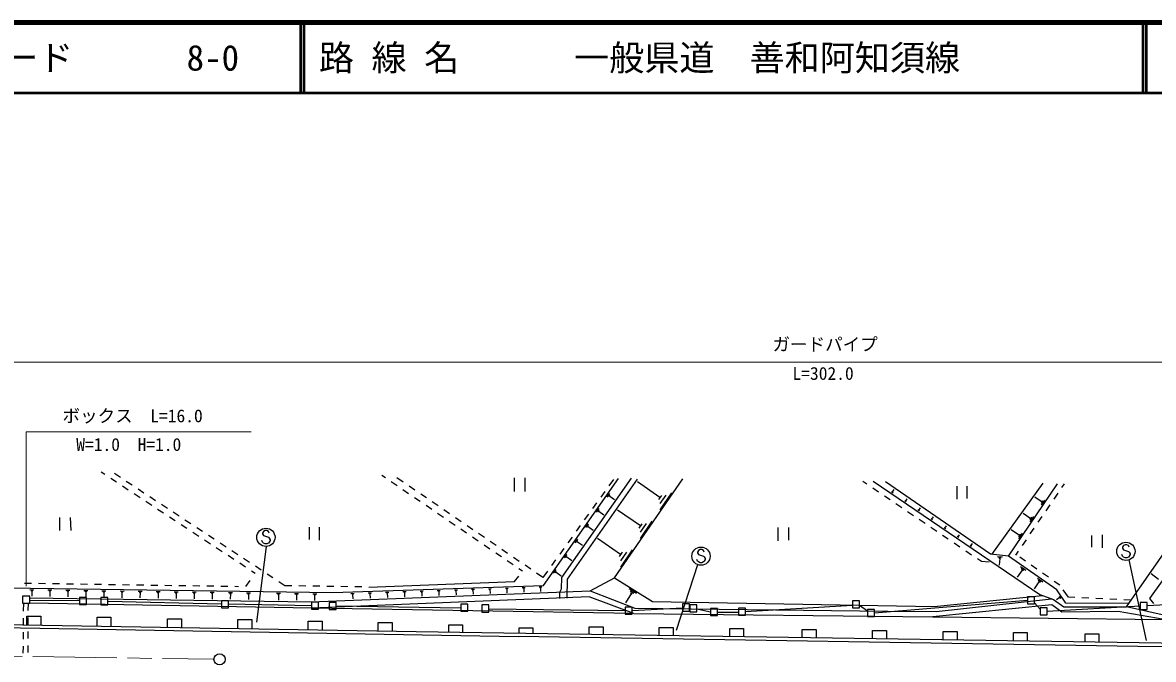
# Model space of a CAD drawing. Units: millimetres, scale not verified. Extents: x 40000 to 680000, y 20000 to 380000.
# Drawn here: x 138158 to 299274, y 289367 to 380000 of the extents above; entities that cross this region are included whole.
import ezdxf
from ezdxf.enums import TextEntityAlignment as Align

# ---------------------------------------------------------------- set-up
doc = ezdxf.new("R2010")
doc.units = ezdxf.units.MM
doc.header["$LTSCALE"] = 1000
doc.linetypes.add('CHAIN', pattern=[18.5, 12, -1.5, 3.5, -1.5])
for name, color, linetype, lineweight in [('M-BGD', 7, 'Continuous', 25), ('M-BMK', 2, 'CHAIN', 13), ('M-BMK-ROW', 30, 'Continuous', 25), ('M-BMK-SRVR', 3, 'Continuous', 25), ('M-STR-HTXT', 7, 'Continuous', 13), ('M-STR-STRC', 7, 'Continuous', 25), ('M-STR-STRD', 7, 'Continuous', 25), ('M-TTL', 2, 'Continuous', 140), ('M-TTL-LINE', 7, 'Continuous', 50)]:
    doc.layers.add(name, color=color, linetype=linetype, lineweight=lineweight)
doc.layers.add('M-TTL-TXT', color=7, linetype='Continuous')
doc.styles.add('ＭＳ ゴシック', font='')
doc.styles.get('ＭＳ ゴシック').set_extended_font_data('MS Gothic')

msp = doc.modelspace()

# ---------------------------------------------------------------- linework, layer by layer
at = {"layer": 'M-BGD'}
for p, q in [((149871, 315664), (149356, 316002)), ((151234, 315849), (152094, 315285)), ((151543, 314566), (150707, 315115)), ((152930, 314736), (153765, 314187)), ((189848, 315187), (189327, 315541)), ((191502, 314063), (190675, 314625)), ((192399, 314597), (191500, 315211)), ((208179, 315228), (208179, 313281)), ((209703, 315228), (209703, 313281)), ((222335, 314989), (221689, 314090)), ((228974, 312412), (225767, 314622)), ((258457, 314298), (257887, 314684)), ((276237, 304312), (283565, 314445)), ((278619, 304061), (285602, 314375)), ((286248, 313829), (286610, 314359)), ((153215, 313467), (152379, 314016)), ((154886, 312369), (154050, 312918)), ((154601, 313638), (155437, 313089)), ((193156, 312938), (192329, 313501)), ((194051, 313468), (193225, 314033)), ((195702, 312340), (194877, 312904)), ((221106, 313278), (220522, 312466)), ((221444, 312467), (221815, 312995)), ((221624, 312537), (221810, 312801)), ((221759, 312541), (221852, 312673)), ((221805, 312607), (222510, 312112)), ((229181, 312713), (228767, 312112)), ((230604, 313063), (228947, 310657)), ((229789, 312737), (228961, 311535)), ((260114, 313178), (259285, 313738)), ((261771, 312058), (260942, 312618)), ((262186, 313046), (261946, 313209)), ((262066, 313127), (262337, 313527)), ((271256, 314043), (271256, 312180)), ((272695, 314043), (272695, 312265)), ((285120, 312177), (285684, 313003)), ((295428, 296842), (307340, 313896)), ((156558, 311271), (155722, 311820)), ((156273, 312539), (157109, 311990)), ((157945, 311441), (158780, 310892)), ((194810, 311814), (193983, 312376)), ((196464, 310689), (195637, 311252)), ((197354, 311212), (196528, 311776)), ((219939, 311654), (219355, 310842)), ((263428, 310939), (262600, 311498)), ((264070, 311768), (263837, 311926)), ((263953, 311847), (264216, 312234)), ((283297, 311826), (282371, 312453)), ((283356, 311913), (283238, 311739)), ((283764, 312017), (283293, 311322)), ((283530, 311921), (283295, 311574)), ((283992, 310526), (284556, 311352)), ((143409, 309556), (143409, 307693)), ((144933, 309556), (145018, 307693)), ((158229, 310173), (157394, 310722)), ((159901, 309075), (159065, 309624)), ((159616, 310343), (160452, 309794)), ((198118, 309565), (197291, 310127)), ((199005, 310084), (198180, 310648)), ((200657, 308956), (199831, 309520)), ((218772, 310030), (218188, 309217)), ((219920, 310301), (220293, 310830)), ((220102, 310371), (220288, 310636)), ((220236, 310375), (220329, 310508)), ((220283, 310442), (220989, 309945)), ((226173, 308367), (222932, 310600)), ((265085, 309819), (264257, 310379)), ((265946, 310494), (265721, 310647)), ((265834, 310571), (266088, 310946)), ((267816, 309226), (267598, 309374)), ((267707, 309300), (267954, 309663)), ((281691, 309485), (280706, 310152)), ((281753, 309577), (281628, 309393)), ((282187, 309688), (281687, 308949)), ((281939, 309586), (281689, 309217)), ((282864, 308874), (283428, 309700)), ((161573, 307977), (160737, 308526)), ((161288, 309245), (162124, 308696)), ((162959, 308147), (163795, 307598)), ((178969, 308201), (178969, 306423)), ((180409, 308201), (180409, 306338)), ((199772, 308440), (198945, 309003)), ((201426, 307316), (200599, 307878)), ((202308, 307828), (201483, 308392)), ((217605, 308405), (217021, 307593)), ((218396, 308134), (218769, 308665)), ((218578, 308205), (218765, 308470)), ((218713, 308209), (218806, 308341)), ((218760, 308275), (219467, 307778)), ((226383, 308670), (225964, 308063)), ((227821, 309024), (226146, 306592)), ((226997, 308695), (226160, 307479)), ((245771, 308116), (245771, 306254)), ((247295, 308116), (247295, 306338)), ((266742, 308699), (265914, 309259)), ((268399, 307579), (267571, 308139)), ((269678, 307962), (269467, 308105)), ((269573, 308033), (269812, 308385)), ((280055, 307101), (279011, 307807)), ((281736, 307223), (282300, 308049)), ((163244, 306879), (162408, 307428)), ((164916, 305781), (164080, 306330)), ((164631, 307049), (165467, 306500)), ((203080, 306191), (202253, 306754)), ((203960, 306700), (203134, 307264)), ((205612, 305572), (204786, 306136)), ((216438, 306781), (215854, 305969)), ((216872, 305966), (217245, 306498)), ((217054, 306037), (217241, 306303)), ((217189, 306041), (217282, 306174)), ((223354, 304294), (220077, 306552)), ((270056, 306459), (269228, 307019)), ((271534, 306703), (271330, 306841)), ((271432, 306772), (271663, 307112)), ((280121, 307199), (279989, 307003)), ((280581, 307315), (280051, 306533)), ((280318, 307208), (280053, 306817)), ((280608, 305571), (281172, 306397)), ((290475, 307016), (290475, 305322)), ((291999, 307100), (291999, 305238)), ((166587, 304683), (165752, 305232)), ((166303, 305951), (167138, 305402)), ((167974, 304853), (168810, 304304)), ((204734, 305067), (203907, 305629)), ((207263, 304444), (206437, 305008)), ((215271, 305157), (214687, 304345)), ((217236, 306108), (217944, 305609)), ((223566, 304602), (223143, 303987)), ((225020, 304959), (223327, 302501)), ((224187, 304627), (223341, 303398)), ((271713, 305339), (270885, 305899)), ((273370, 304219), (272542, 304779)), ((273382, 305448), (273185, 305582)), ((273284, 305515), (273507, 305844)), ((279682, 304215), (280044, 304745)), ((168259, 303585), (167423, 304134)), ((169931, 302487), (169095, 303036)), ((169646, 303755), (170482, 303206)), ((206388, 303942), (205561, 304505)), ((208042, 302818), (207215, 303380)), ((208915, 303316), (208089, 303880)), ((214104, 303533), (213520, 302720)), ((215346, 303798), (215721, 304330)), ((215529, 303868), (215716, 304134)), ((215664, 303872), (215758, 304006)), ((215711, 303939), (216421, 303440)), ((274769, 303274), (274199, 303659)), ((275887, 303190), (274769, 303274)), ((277043, 304026), (277771, 303949)), ((277212, 303886), (277576, 303847)), ((277381, 303745), (277279, 302776)), ((277291, 303755), (277472, 303736)), ((281033, 303341), (280223, 303909)), ((171281, 301600), (170766, 301938)), ((171317, 302657), (172153, 302108)), ((172989, 301559), (173825, 301010)), ((209389, 301902), (208868, 302256)), ((210566, 302188), (209740, 302752)), ((212291, 301010), (211392, 301624)), ((212937, 301908), (212291, 301010)), ((213820, 301628), (214195, 302161)), ((214003, 301699), (214190, 301965)), ((214139, 301703), (214232, 301836)), ((214186, 301769), (214897, 301269)), ((280559, 302079), (279847, 301062)), ((280355, 302601), (281118, 302066)), ((280457, 302340), (280839, 302073)), ((280463, 302146), (280654, 302013)), ((282671, 302194), (281852, 302768)), ((284310, 301047), (283491, 301620)), ((300024, 300755), (298946, 301529)), ((138409, 300222), (139409, 300207)), ((140409, 300192), (141409, 300177)), ((142409, 300161), (143409, 300146)), ((144409, 300131), (145409, 300116)), ((146409, 300101), (147408, 300086)), ((148408, 300071), (149408, 300056)), ((150408, 300040), (151408, 300025)), ((152408, 300010), (153408, 299995)), ((154408, 299980), (155408, 299965)), ((156407, 299950), (157407, 299935)), ((158407, 299919), (159407, 299904)), ((160407, 299889), (161407, 299874)), ((162407, 299859), (163407, 299844)), ((164406, 299829), (165406, 299813)), ((166406, 299798), (167406, 299783)), ((168406, 299768), (168924, 299760)), ((169963, 299719), (170564, 300608)), ((174661, 300461), (175520, 299897)), ((175520, 299897), (176511, 299880)), ((177511, 299864), (178511, 299847)), ((179510, 299831), (180510, 299815)), ((181510, 299798), (182510, 299782)), ((183510, 299765), (184510, 299749)), ((185510, 299732), (186500, 299716)), ((211751, 299673), (212140, 299686)), ((282965, 300405), (282272, 299416)), ((282767, 300912), (283509, 300393)), ((282866, 300658), (283237, 300399)), ((282872, 300470), (283058, 300340)), ((285939, 299906), (285129, 300473)), ((139201, 299288), (139766, 299280)), ((139341, 299192), (139624, 299188)), ((139410, 299097), (139552, 299095)), ((139481, 299096), (139470, 298342)), ((141765, 299251), (142332, 299243)), ((141906, 299155), (142189, 299151)), ((141975, 299060), (142117, 299057)), ((142046, 299058), (142035, 298303)), ((144331, 299215), (144899, 299206)), ((144472, 299118), (144755, 299114)), ((144541, 299022), (144683, 299020)), ((144612, 299021), (144601, 298264)), ((146898, 299178), (147467, 299170)), ((147039, 299081), (147323, 299077)), ((147109, 298985), (147251, 298983)), ((147180, 298984), (147169, 298226)), ((149466, 299141), (150036, 299133)), ((149607, 299044), (149892, 299040)), ((149677, 298948), (149819, 298946)), ((149748, 298947), (149737, 298187)), ((152035, 299104), (152606, 299096)), ((152176, 299007), (152462, 299003)), ((152246, 298911), (152389, 298908)), ((152318, 298910), (152307, 298148)), ((154605, 299067), (155177, 299059)), ((154747, 298970), (155033, 298966)), ((154817, 298873), (154960, 298871)), ((154889, 298872), (154878, 298109)), ((157177, 299030), (157750, 299022)), ((157319, 298933), (157605, 298928)), ((157389, 298836), (157532, 298834)), ((157461, 298835), (157450, 298071)), ((159749, 298993), (160324, 298985)), ((159891, 298895), (160179, 298891)), ((159962, 298799), (160105, 298797)), ((160034, 298798), (160023, 298032)), ((162323, 298956), (162898, 298948)), ((162465, 298858), (162753, 298854)), ((162536, 298761), (162680, 298759)), ((162608, 298760), (162597, 297993)), ((164898, 298919), (165474, 298911)), ((165041, 298821), (165329, 298817)), ((165111, 298724), (165255, 298722)), ((165183, 298723), (165172, 297954)), ((167474, 298882), (168052, 298874)), ((167617, 298784), (167906, 298780)), ((167688, 298687), (167832, 298685)), ((167760, 298686), (167749, 297915)), ((170051, 298845), (170630, 298837)), ((170194, 298747), (170484, 298743)), ((170265, 298649), (170410, 298647)), ((170338, 298648), (170326, 297876)), ((174319, 298784), (174900, 298776)), ((174463, 298685), (174753, 298681)), ((174534, 298587), (174679, 298585)), ((174607, 298586), (174595, 297812)), ((176899, 298747), (177481, 298739)), ((177043, 298648), (177334, 298644)), ((177114, 298550), (177260, 298548)), ((177187, 298549), (177176, 297773)), ((179488, 298710), (180056, 298702)), ((179629, 298613), (179913, 298609)), ((179698, 298517), (179840, 298515)), ((179769, 298516), (179758, 297759)), ((184929, 298757), (185404, 298773)), ((185050, 298682), (185288, 298690)), ((185112, 298605), (185231, 298609)), ((185172, 298607), (185193, 297974)), ((187407, 298842), (187874, 298858)), ((187526, 298768), (187760, 298776)), ((187587, 298692), (187704, 298696)), ((187645, 298694), (187667, 298071)), ((189876, 298926), (190335, 298942)), ((189994, 298853), (190223, 298861)), ((190054, 298779), (190169, 298783)), ((190111, 298781), (190132, 298169)), ((192338, 299010), (192789, 299025)), ((192454, 298939), (192679, 298946)), ((192513, 298865), (192625, 298869)), ((192569, 298867), (192590, 298266)), ((194792, 299094), (195236, 299109)), ((194906, 299024), (195127, 299031)), ((194963, 298952), (195074, 298955)), ((195019, 298954), (195039, 298362)), ((197238, 299177), (197674, 299192)), ((197350, 299108), (197567, 299116)), ((197407, 299038), (197515, 299041)), ((197461, 299040), (197481, 298459)), ((199677, 299261), (200104, 299275)), ((199786, 299193), (200000, 299200)), ((199842, 299123), (199949, 299127)), ((199895, 299125), (199915, 298555)), ((202107, 299343), (202527, 299358)), ((202214, 299277), (202424, 299284)), ((202269, 299209), (202374, 299212)), ((202322, 299211), (202341, 298651)), ((204530, 299426), (204942, 299440)), ((204635, 299361), (204841, 299368)), ((204689, 299294), (204792, 299298)), ((204740, 299296), (204759, 298746)), ((206945, 299509), (207349, 299522)), ((207048, 299445), (207250, 299452)), ((207101, 299379), (207202, 299382)), ((207151, 299381), (207170, 298841)), ((209352, 299591), (209748, 299604)), ((209453, 299528), (209652, 299535)), ((209505, 299464), (209604, 299467)), ((209555, 299465), (209573, 298936)), ((211851, 299611), (212045, 299618)), ((211901, 299548), (211999, 299551)), ((211950, 299550), (211968, 299031)), ((224895, 298774), (224044, 297405)), ((224594, 299435), (225621, 298797)), ((224744, 299105), (225258, 298786)), ((224766, 298854), (225023, 298694)), ((285872, 298124), (285447, 297831)), ((285844, 298164), (285899, 298085)), ((285868, 298357), (286088, 298039)), ((285870, 298241), (285980, 298082)), ((287197, 298208), (286421, 299254)), ((288073, 298169), (287197, 298208)), ((290071, 298078), (289072, 298123)), ((138301, 296236), (138309, 297352)), ((138927, 297352), (138924, 296338)), ((225250, 295878), (179386, 296673)), ((292069, 297987), (291070, 298033)), ((294067, 297897), (293068, 297942)), ((295943, 297812), (295066, 297851)), ((138286, 294236), (138293, 295236)), ((138921, 295338), (138918, 294338)), ((225250, 295878), (267849, 295433)), ((267849, 295433), (300828, 295060)), ((138270, 292236), (138278, 293236)), ((138915, 293338), (138912, 292338)), ((138255, 290236), (138263, 291236)), ((138910, 291338), (138907, 290338))]:
    msp.add_line(p, q, dxfattribs=at)
for points in [[(107780, 316495), (132642, 299582), (182341, 298869), (212356, 299893), (223061, 315114)], [(214686, 298050), (214703, 298939), (214951, 299413), (214983, 301043), (224893, 315158)], [(215742, 298085), (215778, 300802), (225787, 314996)], [(219017, 299109), (222511, 300965), (232210, 315041)], [(259362, 314721), (283112, 298605), (285041, 297883), (286538, 296856), (295428, 296842)], [(295753, 297308), (286786, 297380), (285499, 299243), (278619, 304061), (276058, 304331), (261106, 314617)], [(363664, 313116), (352985, 297112), (350229, 295567), (300828, 295060), (294245, 296166), (286242, 296102), (284788, 297148), (267849, 295433)], [(307515, 310269), (298706, 298009), (299307, 297303)], [(187501, 299662), (208226, 300445), (208839, 301221)], [(222511, 300965), (227914, 297608), (268044, 296877), (283486, 298465)], [(225250, 295878), (218885, 298276), (179386, 296673), (139176, 297352)], [(139192, 298146), (179295, 297541), (219017, 299109)], [(219017, 299109), (225411, 296675), (261460, 296210), (268335, 296160), (284751, 297992)], [(373108, 295657), (352161, 296037), (350049, 296771), (315909, 295966), (300522, 295728), (295428, 296842)], [(138759, 294239), (138759, 295528), (140736, 295528), (140736, 294205)], [(148768, 294068), (148768, 295350), (150745, 295350), (150745, 294034)], [(158820, 293895), (158820, 295154), (160797, 295154), (160797, 293861)], [(168826, 293724), (168826, 295037), (170803, 295037), (170803, 293690)], [(178851, 293527), (178851, 294804), (180828, 294804), (180828, 293527)], [(188825, 293381), (188825, 294612), (190801, 294612), (190801, 293347)], [(198881, 293218), (198881, 294293), (200857, 294293), (200857, 293188)], [(208885, 293067), (208885, 293870), (210862, 293870), (210862, 293037)], [(218891, 292916), (218891, 294006), (220868, 294006), (220868, 292886)], [(228856, 292765), (228856, 293905), (230833, 293905), (230833, 292735)], [(238913, 292613), (238913, 293763), (240890, 293763), (240890, 292584)], [(249242, 292458), (249242, 293612), (251219, 293612), (251219, 292428)], [(259250, 292307), (259250, 293479), (261227, 293479), (261227, 292277)], [(269334, 292154), (269334, 293330), (271311, 293330), (271311, 292125)], [(279322, 292004), (279322, 293178), (281299, 293178), (281299, 291974)], [(289535, 291849), (289535, 292978), (291512, 292978), (291512, 291820)]]:
    msp.add_lwpolyline(points, dxfattribs=at)
msp.add_lwpolyline([(138153, 298357), (138153, 297352), (139176, 297352), (139176, 298357)], close=True, dxfattribs=at)
at = {"layer": 'M-BMK'}
msp.add_line((65598, 290873), (165420, 289380), dxfattribs=at)
at = {"layer": 'M-BMK-ROW'}
for p, q in [((147269, 298189), (146269, 298189)), ((146269, 298189), (146269, 297189)), ((147269, 297189), (147269, 298189)), ((150299, 298149), (149299, 298149)), ((149299, 298149), (149299, 297149)), ((150299, 297149), (150299, 298149)), ((282334, 298272), (281334, 298272)), ((281334, 298272), (281334, 297272)), ((282334, 297272), (282334, 298272)), ((146269, 297689), (139176, 297750)), ((146269, 297189), (147269, 297189)), ((149299, 297149), (150299, 297149)), ((166507, 297210), (150299, 297626)), ((167507, 297683), (166507, 297683)), ((166507, 297683), (166507, 296683)), ((166507, 296683), (167507, 296683)), ((167507, 296683), (167507, 297683)), ((167507, 297257), (179296, 297013)), ((180296, 297505), (179296, 297505)), ((179296, 297505), (179296, 296505)), ((179296, 296505), (180296, 296505)), ((180296, 296505), (180296, 297505)), ((182852, 297481), (181852, 297481)), ((181852, 297481), (181852, 296481)), ((181852, 296481), (182852, 296481)), ((182852, 296481), (182852, 297481)), ((182852, 296965), (200582, 296710)), ((201582, 297232), (200582, 297232)), ((200582, 297232), (200582, 296232)), ((201582, 296232), (201582, 297232)), ((204573, 297108), (203573, 297108)), ((203573, 297108), (203573, 296108)), ((204573, 296108), (204573, 297108)), ((204573, 296557), (224008, 296336)), ((225008, 296801), (224008, 296801)), ((224008, 296801), (224008, 295801)), ((225008, 295801), (225008, 296801)), ((225008, 296316), (232186, 296699)), ((233186, 297250), (232186, 297250)), ((232186, 297250), (232186, 296250)), ((233186, 296250), (233186, 297250)), ((234203, 297146), (233203, 297146)), ((233203, 297146), (233203, 296146)), ((234203, 296146), (234203, 297146)), ((234203, 296561), (236149, 296131)), ((237149, 296623), (236149, 296623)), ((236149, 296623), (236149, 295623)), ((237149, 295623), (237149, 296623)), ((241155, 296677), (240155, 296677)), ((240155, 296677), (240155, 295677)), ((241155, 296186), (256418, 297089)), ((241155, 295677), (241155, 296677)), ((257418, 297711), (256418, 297711)), ((256418, 297711), (256418, 296711)), ((256418, 296711), (257418, 296711)), ((257418, 296711), (257418, 297711)), ((257418, 297070), (258534, 296252)), ((259534, 296461), (258534, 296461)), ((258534, 296461), (258534, 295461)), ((259534, 295988), (281334, 297774)), ((259534, 295461), (259534, 296461)), ((281334, 297272), (282334, 297272)), ((282334, 297409), (283125, 296495)), ((284125, 296709), (283125, 296709)), ((283125, 296709), (283125, 295709)), ((284125, 296244), (297398, 296984)), ((284125, 295709), (284125, 296709)), ((298398, 297457), (297398, 297457)), ((297398, 297457), (297398, 296457)), ((297398, 296457), (298398, 296457)), ((298398, 296457), (298398, 297457)), ((298398, 297020), (305012, 297404)), ((200582, 296232), (201582, 296232)), ((203573, 296108), (204573, 296108)), ((224008, 295801), (225008, 295801)), ((232186, 296250), (233186, 296250)), ((233203, 296146), (234203, 296146)), ((236149, 295623), (237149, 295623)), ((237149, 296091), (240155, 296079)), ((240155, 295677), (241155, 295677)), ((258534, 295461), (259534, 295461)), ((283125, 295709), (284125, 295709))]:
    msp.add_line(p, q, dxfattribs=at)
at = {"layer": 'M-BMK-SRVR'}
msp.add_circle((166220, 289368), 800, dxfattribs=at)
at = {"layer": 'M-STR-HTXT'}
msp.add_line((66854, 331669), (371613, 331669), dxfattribs=at)
msp.add_lwpolyline([(170717, 321765), (138660, 321765), (138660, 299775)], dxfattribs=at)
at = {"layer": 'M-STR-STRC'}
for p, q in [((172349, 306031), (172231, 306268)), ((172467, 307568), (172349, 307331)), ((172349, 307331), (172349, 307213)), ((172349, 307213), (172467, 306977)), ((172704, 307686), (172467, 307568)), ((172467, 306977), (173176, 306741)), ((172940, 307686), (172704, 307686)), ((173176, 307568), (172940, 307686)), ((173294, 307331), (173176, 307568)), ((173176, 306741), (173294, 306622)), ((173294, 306622), (173413, 306386)), ((173413, 306268), (173294, 306031)), ((173413, 306386), (173413, 306268)), ((172844, 305441), (171504, 294672)), ((172467, 305913), (172349, 306031)), ((172704, 305795), (172467, 305913)), ((172940, 305795), (172704, 305795)), ((173176, 305913), (172940, 305795)), ((173294, 306031), (173176, 305913)), ((234457, 304884), (234339, 304647)), ((234339, 304647), (234339, 304529)), ((234339, 304529), (234457, 304293)), ((234693, 305002), (234457, 304884)), ((234930, 305002), (234693, 305002)), ((235166, 304884), (234930, 305002)), ((235284, 304647), (235166, 304884)), ((295002, 305570), (294884, 305333)), ((294884, 305333), (294884, 305215)), ((294884, 305215), (295002, 304979)), ((295239, 305688), (295002, 305570)), ((295002, 304979), (295711, 304742)), ((295475, 305688), (295239, 305688)), ((295711, 305570), (295475, 305688)), ((295830, 305333), (295711, 305570)), ((295711, 304742), (295830, 304624)), ((295830, 304624), (295948, 304388)), ((234339, 303347), (234221, 303584)), ((234457, 303229), (234339, 303347)), ((234457, 304293), (235166, 304056)), ((234693, 303111), (234457, 303229)), ((234930, 303111), (234693, 303111)), ((235166, 303229), (234930, 303111)), ((235166, 304056), (235284, 303938)), ((235284, 303347), (235166, 303229)), ((235284, 303938), (235403, 303702)), ((235403, 303584), (235284, 303347)), ((235403, 303702), (235403, 303584)), ((294884, 304033), (294766, 304270)), ((295002, 303915), (294884, 304033)), ((295239, 303797), (295002, 303915)), ((295475, 303797), (295239, 303797)), ((295711, 303915), (295475, 303797)), ((295830, 304033), (295711, 303915)), ((295797, 303519), (298250, 292066)), ((295948, 304270), (295830, 304033)), ((295948, 304388), (295948, 304270)), ((234336, 302846), (231283, 293461))]:
    msp.add_line(p, q, dxfattribs=at)
for centre in [(172822, 306741), (234812, 304056), (295357, 304742)]:
    msp.add_circle(centre, 1300, dxfattribs=at)
at = {"layer": 'M-STR-STRD'}
for points in [[(78555, 295332), (72727, 295395), (72727, 294833), (83296, 294824), (208772, 292622)], [(410377, 290357), (377476, 290694), (328453, 291262), (194256, 293287), (138181, 294249), (108611, 294824)], [(410377, 290357), (410374, 289897), (297065, 291200), (208772, 292622)]]:
    msp.add_lwpolyline(points, dxfattribs=at)
at = {"layer": 'M-TTL'}
msp.add_line((680000, 380000), (40000, 380000), dxfattribs=at)
at = {"layer": 'M-TTL-LINE'}
for p, q in [((177750, 380000), (177750, 370000)), ((178250, 380000), (178250, 370000)), ((297750, 380000), (297750, 370000)), ((298250, 380000), (298250, 370000)), ((40000, 370000), (680000, 370000))]:
    msp.add_line(p, q, dxfattribs=at)

# ---------------------------------------------------------------- texts
at = {"layer": 'M-STR-HTXT', "style": 'ＭＳ ゴシック'}
for s, p in [('ガードパイプ', (252502, 332744)), ('L=302.0', (252211, 328605)), ('ボックス\u3000L=16.0', (153829, 322563)), ('W=1.0\u3000H=1.0', (153281, 318486))]:
    msp.add_text(s, height=1833, dxfattribs=at).set_placement(p, align=Align.BOTTOM_CENTER)
at = {"layer": 'M-TTL-TXT', "style": 'ＭＳ ゴシック'}
for s, p in [('図面コード', (120380, 375000)), ('路 線 名', (180380, 375000)), ('一般県道\u3000善和阿知須線', (216734, 375000)), ('8-0', (161521, 375000))]:
    msp.add_text(s, height=3666, dxfattribs=at).set_placement(p, align=Align.MIDDLE_LEFT)

doc.saveas('drawing.dxf')
